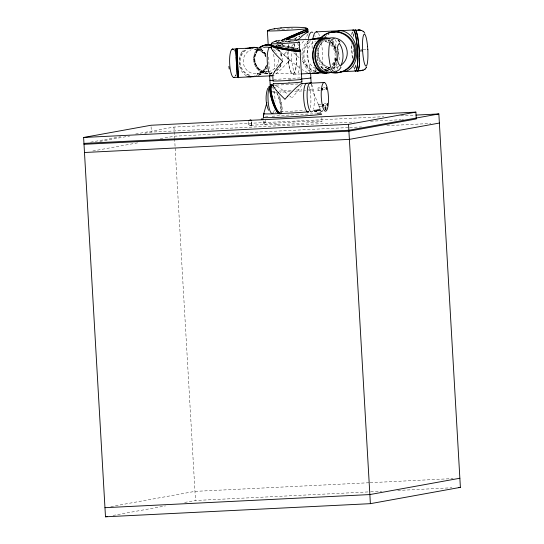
<?xml version="1.0" encoding="UTF-8"?>
<svg xmlns="http://www.w3.org/2000/svg" width="544" height="544" viewBox="0 0 544 544"><rect width="100%" height="100%" fill="white"/><g stroke="black" fill="none" stroke-linecap="round" stroke-linejoin="round"><path stroke-width="0.41" stroke-dasharray="2.72 2.04" d="M338.008 56.814L337.946 54.339M316.88 51.694L316.962 50.381M251.722 124.678L251.722 123.202M339.238 59.833L338.524 48.96M251.77 124.392L251.688 122.645M353.403 37.06L353.654 34.102M353.539 35.979L353.811 33.551M351.852 34.694L352.294 31.98M336.015 58.766L334.968 63.526L332.656 68.15M351.846 34.19L352.213 31.953M336.335 59.364L335.131 64.308L332.908 68.592M336.858 57.752L335.505 62.492L332.37 67.109M281.86 112.091L281.71 105.346L279.228 95.866M266.526 64.954L265.078 68.367L262.405 71.686M338.137 66.633L337.008 69.646M336.981 62.342L335.158 66.286A21.767 13.437 88.1 0 1 333.166 68.952M337.192 64.206L334.043 69.652M307.972 33.98L305.755 37.883M301.723 85.007L298.622 89.862L292.944 96.941M241.543 52.408L239.829 56.127L239.102 60.268A10.275 5.229 85.6 0 0 239.374 64.852C240.149 69.19 242.379 73.603 246.35 75.813M321.966 106.454L318.995 106.617L318.832 104.353L321.014 104.258M241.55 52.394L243.977 49.783M332.058 64.559C336.79 58.698 336.063 49.463 330.344 44.513M289.755 60.126L289.082 60.887M292.169 97.845L292.488 97.471M257.897 48.749C248.839 56.855 255.32 73.984 267.614 73.542M283.73 54.584L283.744 54.835M293.774 53.101L293.964 52.85A37.788 7.48 41 0 1 299.186 57.882M284.519 53.938L283.941 54.604M287.96 62.152L279.881 70.536L274.054 75.351M318.804 104.366L318.995 106.617M294.093 43.615L292.468 45.288A39.311 5.984 -47.2 0 0 289.666 48.307M251.308 125.297L251.967 124.692M330.861 70.203L329.882 71.012M324.04 40.664C314.187 47.41 317.417 64.498 328.991 67.34M326.658 35.476L324.89 36.693L326.713 35.367M308.876 40.338C298.921 47.348 300.274 64.335 309.631 71.312M328.603 34.218L328.991 34.007M301.492 35.258L302.192 34.891M327.842 34.66L329.093 34.02M276.617 42.922L279.5 41.473M279.534 42.942L280.833 42.31M295.297 36.836L295.739 36.618M281.275 42.092L282.622 41.439M294.562 38.733L300.002 36.026L298.33 36.917A23.807 1.523 -24.6 0 1 294.875 38.624M283.077 41.222L283.995 40.786M284.927 40.344L284.458 40.569A23.807 1.523 -24.6 0 0 279.84 42.758M290.421 40.705L287.11 42.235M284.131 42.106L286.872 40.8M286.396 41.018L285.437 41.453M282.88 44.166L278.365 46.111M281.948 44.533L282.873 44.132M262.235 47.933C248.649 52.482 255.258 74.95 269.083 71.461L256.945 73.664C261.378 73.059 265.193 69.693 266.512 65.443A12.322 11.927 79.7 0 1 246.813 70.162A12.322 11.927 79.7 0 1 251.206 49.81M281.044 44.928L279.262 45.689M275.903 45.621L277.658 44.894M277.29 44.975L275.754 45.601M326.006 71.169L330.283 68.945A17.109 16.565 79.7 0 1 326.114 71.182M258.189 75.432C261.786 74.297 264.88 71.638 266.492 68.218A14.375 13.913 79.7 0 1 257.958 75.5M270.531 73.284L271.667 73.059A14.375 13.913 79.7 0 1 270.395 73.304M250.505 125.514L250.886 125.467L249.995 125.467M324.884 69.523L329.576 68.68M332.704 68.116L335.05 67.694L332.765 67.803M90.624 142.181L120.625 136.741M135.626 134.021L173.958 127.072L383.846 116.668M99.81 141.433L129.758 136.007M144.731 133.294L151.382 132.09L354.498 122.019M92.813 150.987L137.816 142.827M160.317 138.747L174.481 136.184L348.826 127.541M110.792 506.634L194.963 491.375L369.308 482.732M112.989 515.44L165.492 505.92M184.654 502.445L195.486 500.487L369.832 491.844M276.447 42.888L291.237 40.882M250.73 125.501L264.642 124.216A2.727 0.442 87 0 1 264.126 120.714M293.168 74.31L300.138 73.964M323.415 87.462L324.884 87.387M317.988 88.271C318.954 94.194 315.493 85.87 320.171 88.142M323.456 89.726L324.931 89.651M318.009 90.522L320.212 90.406M324.34 103.557L325.815 103.489M324.387 105.822L325.856 105.754M400.772 115.831L415.16 115.117M370.58 121.224L401.044 119.714M401.894 119.666L403.587 119.585M349.67 127.5L361.522 126.908M386.906 125.65L430.916 123.468M370.151 482.691L453.091 478.584M370.675 491.803L381.677 491.252M397.759 490.457L451.921 487.771M360.699 49.62L361.923 49.565M363.1 49.511L366.792 49.382M293.087 73.596L275.454 73.426M270.844 73.311L271.85 73.338M277.073 44.894L288.3 46.641L297.697 48.892M278.106 45.941L280.031 46.199M277.998 44.934L279.351 45.111A15.327 1.367 10 0 1 297.459 48.708L298.323 48.974M278.052 45.914L279.412 46.084A15.327 1.367 10 0 1 294.304 48.838L294.794 48.994M280.697 46.288L291.788 48.294M292.427 48.43L294.229 48.851M256.707 49.144C260.644 50.456 264.275 53.237 265.941 57.12M275.407 85.408L275.883 85.626A12.655 2.523 41.1 0 1 276.74 86.047M307.707 72.767L302.206 69.598M329.453 39.386L329.963 39.658M328.073 39.977L329.297 40.644M276.787 86.108L277.522 86.53A16.007 3.169 41 0 1 280.854 88.774L282.832 90.229A22.814 4.522 41 0 1 284.349 91.412L287.694 94.166M328.617 39.685L329.664 40.378M260.624 49.089L263.507 51.238L266.635 55.665M324.795 66.824L330.392 69.856A29.764 25.602 89.7 0 1 324.68 66.762C320.232 63.478 317.023 58.296 316.887 52.68M299.316 67.572L293.719 63.26A38.896 7.698 41 0 1 285.369 56.093L283.968 54.801M289.721 95.934L291.448 97.492M332.343 40.113L336.083 44.894M283.608 54.475L283.635 54.924M289.707 59.928L283.043 54.148A21.454 4.236 41 0 0 276.678 49.402M331.507 42.371L334.499 46.022L335.974 49.069A17.109 16.565 79.7 0 0 328.617 40.222M331.622 42.214L334.58 47.246L335.974 52.816M306.53 65.865L310.508 72.073M332.309 42.323L334.016 44.996L335.77 49.654M275.271 87.489L275.536 87.89M335.254 39.712L337.096 43.52M248.955 124.746L248.615 123.855M336.219 47.471L335.913 46.791A20.23 12.492 88.1 0 0 331.928 41.113M320.171 108.888L312.27 89.706L311.365 84.143M354.729 69.503L353.811 66.436M356.116 68.17L355.314 64.913M354.348 68.762L353.709 66.361M355.837 67.565L355.205 64.797M352.485 58.466L351.519 43.574M352.342 57.759L352.131 55.814A19.366 2.516 86.5 0 1 351.472 44.411M251.716 123.066L251.648 121.774L251.688 122.577M321.83 117.64L322.034 121.237M268.552 57.038L269.219 68.653M263.568 121.074L263.779 124.678M173.958 127.072L174.597 138.088M174.631 138.727L195.486 500.487M151.076 126.772L151.382 132.09M311.617 84.517A14.375 3.57 87.2 0 1 313.358 109.208M288.354 79.574A14.375 0.449 -3.3 0 1 291.067 79.431M288.32 82.226A14.375 0.449 -3.3 0 1 289.775 82.144M279.84 97.43A15.348 3.835 72.9 0 1 282.146 107.957L282.254 110.167A14.464 3.618 72.9 0 1 282.118 111.908M277.256 93.514A15.348 3.835 72.9 0 1 281.01 108.018L281.119 110.221A14.464 3.618 72.9 0 1 280.983 111.962M272.401 86.782A14.022 3.488 87.2 0 1 275.074 101.429M274.332 109.97A14.022 3.488 87.2 0 1 273.55 112.282M276.536 92.269A14.668 3.665 72.9 0 1 280.806 110.439M280.82 110.473A13.777 3.441 72.9 0 1 280.418 112.363M308.876 86.183A14.375 3.57 87.2 0 1 310.155 108.46M274.693 85.109A10.656 2.122 41.1 0 1 275.366 85.36M273.598 54.291A14.375 3.57 87.2 0 1 274.251 68.762M279.392 42.84A14.022 0.442 -3.3 0 1 280.731 42.745M291.128 42.167A14.022 0.442 -3.3 0 1 292.318 42.119M274.863 48.294A12.845 2.543 41 0 1 276.719 49.47M289.17 60.88A28.519 4.495 -47.1 0 1 288.028 62.166M249.07 75.385A14.375 13.913 79.7 0 1 239.652 63.94A14.375 13.913 79.7 0 1 245.086 50.177M260.297 49.395A14.375 13.913 79.7 0 1 266.016 55.848M266.642 66.409A14.375 13.913 79.7 0 1 258.04 75.378M249.968 75.351A14.375 13.913 79.7 0 1 240.319 63.893A14.375 13.913 79.7 0 1 245.834 49.987M260.862 49.225A14.375 13.913 79.7 0 1 266.349 55.066M256.312 49.008A26.058 22.42 89.7 0 1 261.263 51.258M256.768 75.201A26.914 23.229 88.6 0 1 256.394 75.358M246.786 76.412A26.928 14.096 -89.8 0 1 246.296 76.221M267.9 73.433A14.375 13.913 79.7 0 1 255.524 64.641A14.375 13.913 79.7 0 1 257.876 49.45M278.562 49.497A14.375 13.913 79.7 0 1 282.227 59.67M281.044 65.042A14.375 13.913 79.7 0 1 276.624 70.7M299.832 65.776A17.116 4.257 87.2 0 1 294.692 72.563A17.116 4.257 87.2 0 1 291.482 51.462M291.7 48.334A17.116 4.257 87.2 0 1 292.346 44.268M297.663 43.33A17.116 4.257 87.2 0 1 298.425 45.716M296.16 53.394A17.116 4.257 87.2 0 1 292.754 74.304A17.116 4.257 87.2 0 1 287.905 51.639M288.3 47.049A17.116 4.257 87.2 0 1 288.769 44.445M289.381 42.405A17.116 4.257 87.2 0 1 290.088 41.018M292.407 40.61A17.116 4.257 87.2 0 1 293.257 41.718M294.086 43.506A17.116 4.257 87.2 0 1 295.487 48.729M295.882 52.618A16.3 4.053 87.2 0 1 292.733 73.488A16.3 4.053 87.2 0 1 288.177 50.898M288.422 48.117A16.3 4.053 87.2 0 1 289.19 44.132M289.959 42.187A16.3 4.053 87.2 0 1 292.461 41.439M294.018 44.159A16.3 4.053 87.2 0 1 295.31 48.926M267.906 73.27A14.219 13.763 79.7 0 1 255.639 64.246A14.219 13.763 79.7 0 1 258.509 49.11M278.684 49.735A14.219 13.763 79.7 0 1 282.166 58.324M280.956 65.124A14.219 13.763 79.7 0 1 276.767 70.482M271.932 72.862A14.219 13.763 79.7 0 1 270.606 73.134M267.369 73.583A14.375 13.913 79.7 0 1 254.606 64.416A14.375 13.913 79.7 0 1 257.802 48.844M277.488 49.3A14.375 13.913 79.7 0 1 281.343 57.494M272.428 72.726A14.375 13.913 79.7 0 1 270.429 73.304M278.467 59.582A12.322 11.927 79.7 0 1 268.063 71.638A12.322 11.927 79.7 0 1 254.986 62.438A12.322 11.927 79.7 0 1 261.977 47.974M273.537 49.524A12.322 11.927 79.7 0 1 276.971 53.557M327.468 70.815A20.536 19.883 79.7 0 1 317.179 59.405M316.424 56.916A20.536 19.883 79.7 0 1 316.173 55.678M311.698 71.57A20.536 5.107 87.2 0 1 308.156 39.875M314.758 35.435A20.536 5.107 87.2 0 1 315.18 36.516M317.54 48.13A20.536 5.107 87.2 0 1 317.771 61.608M316.146 70.36A20.536 5.107 87.2 0 1 315.282 72.06M316.261 71.346A20.536 5.107 87.2 0 1 314.5 67.259M312.127 48.464A20.536 5.107 87.2 0 1 312.528 41.147M318.39 33.408A20.536 5.107 87.2 0 1 319.75 36.292M321.382 42.704A20.536 5.107 87.2 0 1 321.409 67.816M353.62 51.87A19.366 2.516 86.5 0 1 353.43 48.763M315.479 71.726A17.109 16.565 79.7 0 1 303.178 57.725A17.109 16.565 79.7 0 1 310.651 40.684M328.107 40.671A17.109 16.565 79.7 0 1 329.392 41.568M331.622 43.629A17.109 16.565 79.7 0 1 335.906 52.618M335.954 57.888A17.109 16.565 79.7 0 1 331.956 66.688M329.746 68.802A17.109 16.565 79.7 0 1 325.516 71.216M315.649 71.312A17.109 16.565 79.7 0 1 304.157 57.678A17.109 16.565 79.7 0 1 310.726 41.12M336.661 59.051A17.109 16.565 79.7 0 1 332.092 67.395M329.78 67.374A15.062 14.579 79.7 0 1 322.803 69.836M315.656 68.51A15.062 14.579 79.7 0 1 306.986 54.706A15.062 14.579 79.7 0 1 315.581 41.052M324.401 40.106A15.062 14.579 79.7 0 1 335.859 51.898M335.92 57.78A15.062 14.579 79.7 0 1 331.609 65.878M338.572 66.654A15.062 14.579 79.7 0 1 332.493 67.864M329.392 67.442A15.062 14.579 79.7 0 1 318.614 56.726A15.062 14.579 79.7 0 1 322.47 41.936M338.191 51.17A16.218 10.016 88.1 0 1 338.62 55.95M310.638 72.93A32.545 17.014 -85.3 0 1 309.427 72.57M308.938 40.603A32.028 16.422 84.9 0 1 309.325 40.358M277.236 29.709A20.182 0.632 -3.3 0 1 292.502 28.757M289.476 41.188A23.807 1.523 -24.6 0 1 287.538 42.078M294.216 37.427A23.807 1.523 -24.6 0 1 293.053 37.985M277.467 42.418A23.807 1.523 -24.6 0 1 279.181 41.568M305.83 37.856A36.645 5.624 -47.2 0 1 305.572 38.23M303.62 40.956A36.645 5.624 -47.2 0 1 300.58 44.921M298.472 47.539A36.645 5.624 -47.2 0 1 297.364 48.872M301.995 60.765A37.788 7.48 41 0 1 306.626 65.912M284.587 53.931A39.311 5.984 -47.2 0 1 287.293 50.898M273.768 79.642A20.536 0.646 -3.3 0 1 300.71 77.908M251.6 124.678A2.176 1.36 40.9 0 1 250.981 125.589M249.982 125.514A2.38 1.999 -67.4 0 1 248.996 124.712M248.397 124.107A2.604 1.265 88.9 0 1 248.363 121.604M265.254 120.258A2.734 0.687 -87.3 0 1 264.71 124.046M265.193 117.008A29.206 0.918 -3.3 0 1 269.3 116.538M272.122 116.273A29.206 0.918 -3.3 0 1 315.459 113.873M275.053 112.316A28.58 0.898 -3.3 0 1 276.209 112.227M280.548 111.901A28.58 0.898 -3.3 0 1 304.429 110.527M308.516 89.583A21.284 0.666 -3.3 0 1 308.523 90.345M305.551 90.624A21.284 0.666 -3.3 0 1 304.402 90.726M301.913 90.923A21.284 0.666 -3.3 0 1 294.841 91.412M290.312 91.684A21.284 0.666 -3.3 0 1 280.228 92.174M275.516 92.324A21.284 0.666 -3.3 0 1 272.789 92.364M272.054 91.766A21.284 0.666 -3.3 0 1 275.502 91.412M278.936 91.12A21.284 0.666 -3.3 0 1 291.815 90.256M296.31 90.018A21.284 0.666 -3.3 0 1 301.9 89.767M298.092 83.946A20.536 0.646 -3.3 0 1 274.972 85.088M262.378 71.706L256.795 75.29L262.378 71.706M329.793 67.102L324.87 70.557L329.793 67.102M255.537 49.171L254.463 49.171A12.322 11.927 79.7 0 1 265.989 56.392C264.187 52.299 260.032 49.334 255.537 49.171M325.876 41.405L324.986 40.984L328.413 42.935L325.876 41.405M326.706 71.094L323.177 68.966L320.103 66.116A20.536 19.883 79.7 0 0 326.706 71.094M234.423 51.102A14.205 3.529 87.2 0 0 234.076 50.429A14.212 3.529 87.2 0 1 234.43 51.095M235.239 76.248A14.205 3.529 87.2 0 0 235.79 74.82A14.212 3.529 87.2 0 1 235.246 76.255M277.447 124.624A29.206 0.918 -3.3 0 0 322.048 121.312A29.206 0.918 -3.3 0 0 279.228 122.93A29.206 0.918 -3.3 0 0 277.447 124.624"/><path stroke-width="0.82" d="M271.66 75.793L238.578 77.432L238.619 77.037L238.592 77.738L238.048 70.89M237.007 49.184L237.028 48.736L248.622 48.164A27.656 14.069 85.6 0 0 246.004 48.654M359.611 58.575L359.366 65.491L358.401 70.543A23.984 3.114 86.5 0 1 357.082 70.774M237.442 76.956L237 72.495M308.271 32.912L307.605 32.307A14.559 2.237 -47.2 0 0 307.197 32.429L303.559 34.83L298.554 39.25A27.642 4.243 -47.2 0 0 297.792 39.97M237.47 77.459L236.932 71.407M263.582 115.512L263.779 113.73L263.398 117.375L263.752 113.662L266.914 102.551M232.064 49.246L235.892 48.953L236.082 55.644M263.337 117.443L263.568 115.6M237.422 77.316L233.696 77.486M238.578 77.432L238.19 73.073M267.349 89.481C265.336 96.234 265.717 103.822 268.552 110.289M267.546 88.944L267.838 88.257M357.748 70.863C360.835 70.815 365.078 70.591 366.445 67.238M366.228 67.735L366.52 67.082M340.993 67.306L338.932 69.999L336.178 71.563M307.673 29.954L304.81 30.382M274.53 71.767L272.755 75.16L273.054 80.92M281.561 112.839C276.76 114.254 274.645 103.557 273 99.892C272.442 96.492 268.219 85.462 273.306 85.347M268.41 87.237L268.75 86.788M280.357 64.124L282.581 61.513M285.144 99.056L287.688 96.206M352.995 30.246C357.211 31.994 355.783 41.351 357.122 45.349A19.366 2.516 86.5 0 1 357.782 56.753L357.558 65.579L356.592 70.638A23.984 3.114 86.5 0 1 354.974 70.366M336.124 71.026C329.956 74.297 329.304 58.657 328.658 55.148C329.059 50.565 327.984 39.005 334.261 38.685M271.891 42.704L275.543 41.201M307.659 30.165L308.142 29.648A19.808 1.272 -24.6 0 0 305.279 30.172L288.259 37.257A23.807 1.523 -24.6 0 0 281.493 40.433M364.48 69.55L365.126 69.074M307.197 32.035L308.156 31.035L297.888 34.558M306.938 32.178L308.183 31.096A19.808 1.272 -24.6 0 0 305.368 31.647L288.34 38.733A23.807 1.523 -24.6 0 0 286.402 39.63M310.223 73.209L310.032 73.277A14.647 2.904 41 0 1 309.026 73.222M332.01 71.502L330.936 72.168A21.012 12.974 88.1 0 1 324.394 72.808C319.008 70.904 316.186 65.164 315.187 59.874A16.218 10.016 88.1 0 1 314.813 53.455C315.221 47.899 317.37 41.8 322.436 38.876A21.012 12.974 88.1 0 1 328.977 38.236L330.12 38.685M367.56 46.553A15.966 2.604 87 0 0 363.011 37.216A15.966 2.604 87 0 0 364.541 63.764A15.966 2.604 87 0 0 367.9 52.448L367.866 49.429L367.35 49.382M281.262 40.61L303.103 30.994M285.858 39.909L289.17 38.379M289.646 38.162L297.017 34.918M303.708 30.77L304.28 30.566M332.595 32.409L340.503 30.682M271.306 45.614C273.639 48.103 280.187 48.314 284.131 49.422C288.789 49.871 296.589 52.346 299.839 50.633M327.522 72.27C310.039 75.004 307.584 41.385 323.932 38.522M328.739 71.985L324.972 72.06L321.443 69.931A20.23 12.492 88.1 0 1 317.458 64.253C314.527 58.14 314.609 50.572 318.22 44.758A21.767 13.437 88.1 0 1 322.082 40.406L325.169 38.91L327.869 38.848M311.046 39.406L313.405 39.046M271.755 44.669L271.483 45.118L273.34 45.914L281.391 47.899L292.196 49.701L298.867 50.184L299.696 49.96L299.254 42.106M276.08 41.065L280.099 40.29M273.326 75.684L272.734 75.398M268.954 29.872C281.112 27.248 293.835 26.656 306.197 27.778M275.094 41.317L276.57 40.936M253.123 76.432L250.335 76.826M362.624 50.776L359.332 51.014L357.496 35.693L356.286 31.436L355.13 30.124L361.597 30.444L363.705 31.674L364.82 33.204M416.004 115.076L438.858 113.941L460.387 487.356L370.382 503.669L105.488 516.8L83.613 137.469L150.987 125.256L415.888 112.125L416.282 118.952L348.901 131.172L84.007 144.303M83.613 137.469L348.514 124.338L415.888 112.125M438.858 113.941L348.854 130.261L83.953 143.392M439.382 123.053L349.377 139.366L84.483 152.497M105.488 516.8L107.154 516.501M459.864 478.244L369.859 494.564L104.958 507.695M357.476 70.815L358.013 70.727C360.495 64.573 359.298 57.508 359.332 51.014M316.907 113.152C315.744 113.546 322.429 113.043 320.185 112.921M360.346 70.734L363.14 70.176L357.612 70.863M320.171 109.881L317.39 110.078M274.135 28.798L274.774 28.723M280.704 28.009L281.255 27.948M316.22 73.127L317.492 72.957A32.715 28.159 89.5 0 0 319.138 72.542M316.003 73.148L315.35 73.195M343.162 71.652L355.912 71.026C359.944 58.942 357.462 43.221 354.287 30.797A23.984 3.114 86.5 0 0 352.913 30.124M261.263 119L263.486 118.83M250.26 120.068L249.594 120.204A2.414 1.904 48.9 0 0 249.111 120.476M342.822 71.665L341.557 71.726A39.848 34.286 89.7 0 1 340.116 71.733M316.309 31.865L353.396 30.029M294.787 39.977L317.553 39.08A32.042 27.69 -82.1 0 1 318.505 39.168M300.988 73.923L325.598 72.706M309.896 83.212L324.027 82.511M458.694 487.438L460.387 487.356M343.386 71.645L346.086 71.189A38.216 19.448 85.6 0 0 348.745 69.979L350.73 68.456A29.362 14.94 85.6 0 0 353.321 65.334C360.869 53.448 355.518 32.586 340.877 30.668M250.206 76.833L248.316 76.588M288.177 39.692L293.61 39.943M314.969 73.188L314.187 73.12M355.912 71.026L355.184 70.428M325.047 38.536L326.441 38.78M296.494 40.433L296.888 40.542M363.705 31.674L363.154 31.246L363.467 31.484M284.872 99.246L278.134 92.5M282.547 61.146L280.051 58.759A24.8 4.916 41 0 1 273.285 51.442L272.891 50.864M338.062 40.011L339.912 42.242M339.17 41.086L338.463 40.399M276.264 90.345L274.101 87.428M276.481 108.929L277.644 110.949A14.464 3.618 72.9 0 0 281.758 113.07M273.544 86.38L273.734 86.788A14.042 2.802 40.9 0 0 274.06 87.394M237.048 48.742L237.136 49.273M235.906 48.96C235.824 47.892 235.912 52.931 236.028 54.502M273.496 86.306A12.022 2.387 40.9 0 1 273.333 85.802L273.353 85.816M228.854 66.429L229.248 69.04M237.116 49.212L237.014 48.423L237.612 63.573M367.56 46.539L367.778 49.484M270.191 84.993L269.6 75.283M238.156 72.699L237.973 69.673M301.906 81.886L300.104 50.871M236.932 71.57L236.613 66.286M302.022 84.028L301.866 83.647A10.309 1.584 -47.2 0 0 300.519 84.096L295.916 87.836L289.517 94.234A27.18 4.175 -47.2 0 0 287.681 96.206M238 70.251L237.47 60.738M236.858 70.244L236.538 64.947M267.376 30.811L268.185 44.574M237.891 68.388L237.932 69.034M348.514 124.338L370.382 503.669M237.816 67.048L237.85 67.721M310.604 73.161L311.107 82.552M237.776 66.368L237.66 64.267M236.477 63.607L236.552 65.015M236.47 63.628L236.062 55.529M236.395 62.308L236.123 56.841M237.402 59.357L237.436 60.044M237.334 58.011L237.368 58.684M237.306 57.358L236.994 49.123M322.606 110.731A14.375 3.57 87.2 0 1 319.96 110.051L313.752 110.357A14.375 3.57 87.2 0 0 316.866 110.201M312.494 111.173A14.375 3.57 87.2 0 1 307.183 98.199A14.375 3.57 87.2 0 1 310.903 83.592M300.961 79.152A14.375 0.449 -3.3 0 1 288.653 80.458A14.375 0.449 -3.3 0 1 273.231 80.825M301.662 81.824A14.375 0.449 -3.3 0 1 287.762 83.164A14.375 0.449 -3.3 0 1 273.374 83.47M276.481 108.922A15.348 3.835 72.9 0 1 271.034 90.726L270.932 88.516A14.464 3.618 72.9 0 1 273.435 85.272M280.378 113.499A14.464 3.618 72.9 0 1 276.515 111.017L275.346 108.984A15.348 3.835 72.9 0 1 269.899 90.787L269.797 88.577A14.464 3.618 72.9 0 1 272.775 85.728M273.251 112.785A14.022 3.488 87.2 0 1 268.11 100.796A14.022 3.488 87.2 0 1 271.361 85.626M279.582 113.145A13.777 3.441 72.9 0 1 276.434 110.412M276.434 110.371A14.668 3.665 72.9 0 1 270.048 88.169A13.777 3.441 72.9 0 1 272.041 85.612M308.74 111.717A14.375 3.57 87.2 0 1 303.736 98.369A14.375 3.57 87.2 0 1 307.115 83.504M273.319 85.728A10.656 2.122 41.1 0 1 273.904 84.966M278.174 92.514A22.018 4.345 41.1 0 1 276.298 90.358M272.292 75.432A14.375 3.57 87.2 0 1 267.206 59.983A14.375 3.57 87.2 0 1 271.728 48.409M299.628 49.45A14.45 1.292 10 0 1 294.481 50.048L291.842 49.728A15.327 1.367 10 0 1 273.734 46.131L272.156 45.614A14.45 1.292 10 0 1 271.599 44.513M300.104 50.633A14.45 1.292 10 0 1 294.535 51.027L291.897 50.701A15.327 1.367 10 0 1 273.795 47.104L272.211 46.594A14.45 1.292 10 0 1 271.272 45.54M298.506 41.997A14.022 0.442 -3.3 0 1 285.818 43.309A14.022 0.442 -3.3 0 1 271.694 43.574M272.918 50.844A13.369 2.645 41 0 1 271.068 47.396M271.191 47.26A10.234 2.026 41 0 1 271.755 47.015M274.475 71.808A24.8 3.808 -47.2 0 1 280.378 64.11M232.376 49.137A14.205 3.529 87.2 0 1 233.369 49.511A14.205 3.529 87.2 0 0 229.656 63.26A14.205 3.529 87.2 0 0 234.634 77.132A14.205 3.529 87.2 0 1 234.015 77.479M247.493 48.715A14.375 13.913 79.7 0 1 257.727 48.192M249.329 48.11A14.375 13.913 79.7 0 1 258.121 47.988M248.642 48.273A26.058 22.42 89.7 0 1 253.11 48.321M255.061 75.847A26.914 23.229 88.6 0 1 254.871 75.915M248.248 76.765A26.928 14.096 -89.8 0 1 247.758 76.684M259.984 47.471A14.375 13.913 79.7 0 1 271.313 45.104M294.032 40.399A17.116 4.257 87.2 0 1 295.569 40.127M259.488 48.171A14.219 13.763 79.7 0 1 271.504 45.281M263.622 47.437A12.322 11.927 79.7 0 1 269.64 47.559M258.536 48.164A14.375 13.913 79.7 0 1 270.647 45.268M320.872 38.468A20.536 19.883 79.7 0 1 346.501 35.122A20.536 19.883 79.7 0 1 353.967 60.744A20.536 19.883 79.7 0 1 330.65 72.032M308.394 38.481A20.536 5.107 87.2 0 1 312.8 32.47M318.866 72.753A20.536 5.107 87.2 0 1 317.288 72.508M312.725 39.651A20.536 5.107 87.2 0 1 317.363 32.239M354.722 30.036A23.984 3.114 86.5 0 1 356.096 30.709L357.666 36.19L358.931 45.261A19.366 2.516 86.5 0 1 359.591 56.664M313.582 39.188A17.109 16.565 79.7 0 1 321.966 38.325M313.793 39.324A17.109 16.565 79.7 0 1 323.054 38.175M328.726 38.291A15.062 14.579 79.7 0 1 345.794 46.403A15.062 14.579 79.7 0 1 341.272 65.076M326.917 38.338A21.012 12.974 88.1 0 0 320.375 38.984C315.309 41.902 313.16 48.001 312.752 53.557A16.218 10.016 88.1 0 0 313.12 59.983C314.119 65.266 316.948 71.006 322.334 72.91A21.012 12.974 88.1 0 0 326.706 73.093M316.465 73.236A6.657 1.673 1.8 0 1 316.241 73.263M314.187 72.998A32.545 17.014 -85.3 0 1 312.14 73.134M310.794 39.63A32.028 16.422 84.9 0 1 311.066 39.522M320.362 38.128A20.536 19.883 79.7 0 1 346.052 35.659A20.536 19.883 79.7 0 1 352.764 61.452A20.536 19.883 79.7 0 1 329.188 72.06M305.823 28.342A20.182 0.632 -3.3 0 1 287.524 30.294A20.182 0.632 -3.3 0 1 269.232 30.45M310.352 77.765A20.536 0.646 -3.3 0 1 301.444 78.968M272.748 80.41A20.536 0.646 -3.3 0 1 270.137 80.124M250.458 119.911A2.101 1.598 -53.6 0 1 251.301 120.523M321.314 113.961A29.206 0.918 -3.3 0 1 292.672 116.668A29.206 0.918 -3.3 0 1 263.616 117.293M316.826 111.085A28.58 0.898 -3.3 0 1 315.724 111.207M308.557 111.84A28.58 0.898 -3.3 0 1 276.862 113.689A28.58 0.898 -3.3 0 1 264.194 113.499M310.787 82.491A20.536 0.646 -3.3 0 1 302.063 83.647M273.21 85.116A20.536 0.646 -3.3 0 1 270.783 84.755M323.041 104.965C323.456 108.963 323.864 102.347 323.041 104.965M322.116 88.822C322.504 92.868 322.952 86.272 322.116 88.822M326.094 88.101C326.488 92.154 326.91 85.544 326.094 88.101M327.019 104.196C327.406 108.256 327.855 101.646 327.019 104.196M336.947 51.592C337.219 56.372 336.743 62.784 340.388 66.252C344.379 60.03 343.652 49.225 339.347 43.37L337.878 45.519L336.947 51.592M359.434 30.036L357.925 29.988L360.883 30.253L359.434 30.036M321.477 89.121A14.375 3.57 87.2 0 0 325.36 111.2A14.375 3.57 87.2 0 0 327.719 90.25A14.375 3.57 87.2 0 0 321.477 89.121M325.156 107.508A1.482 0.367 87.2 0 0 325.577 109.725A1.482 0.367 87.2 0 0 325.795 107.494A1.482 0.367 87.2 0 0 325.156 107.508"/></g></svg>
